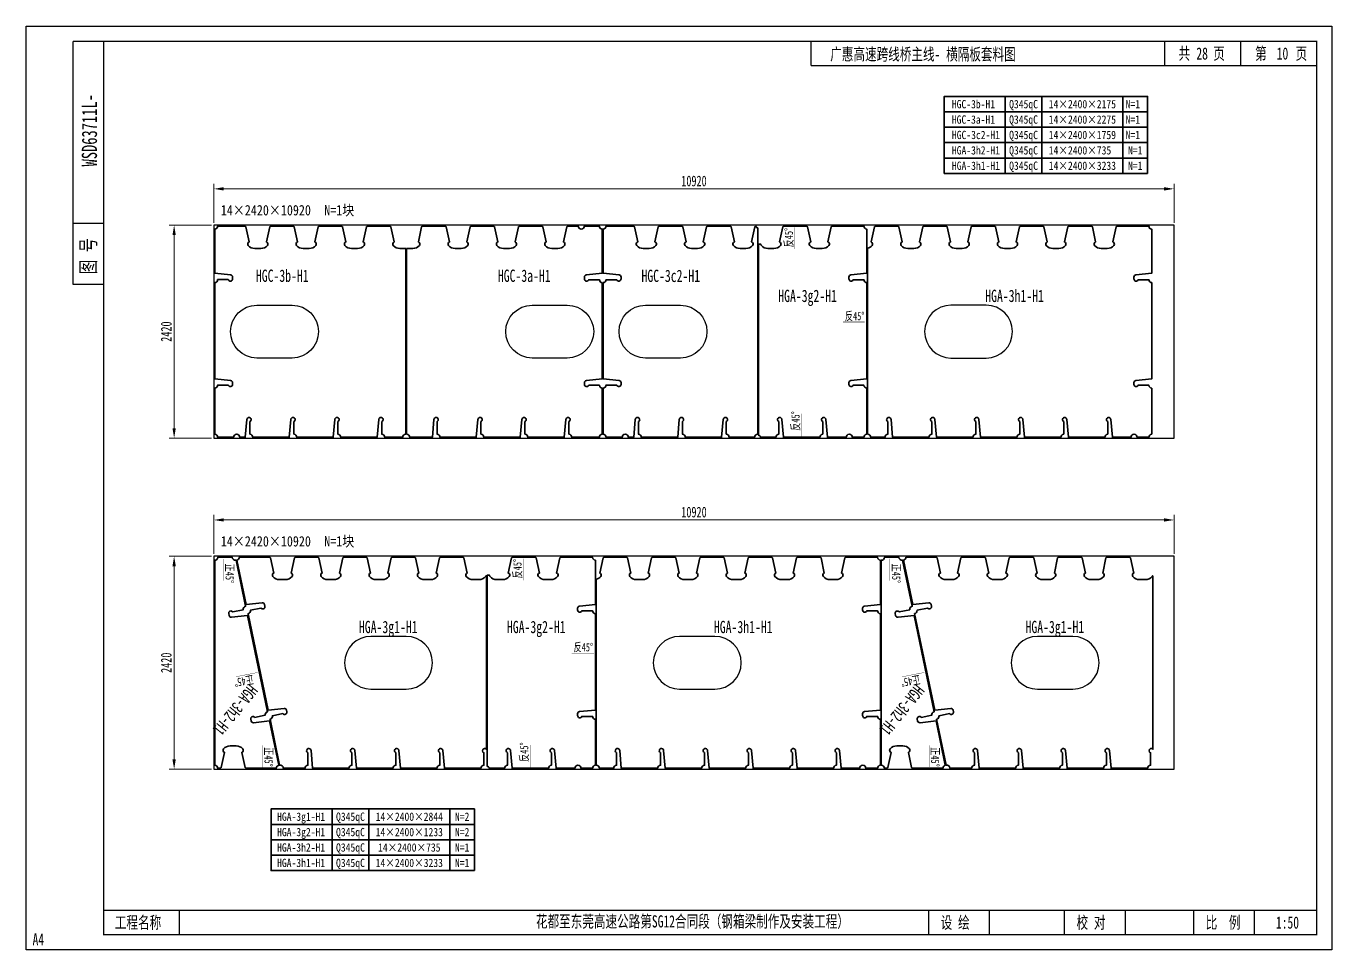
# Model space of a CAD drawing. Extents: x 1629247 to 2251351, y -601856 to -65897.
# Drawn here: x 1896618 to 1911468, y -325063 to -314563 of the extents above; entities that cross this region are included whole.
import ezdxf
from ezdxf.enums import TextEntityAlignment as Align

# ---------------------------------------------------------------- set-up
doc = ezdxf.new("R2010")
doc.units = 0
doc.header["$LTSCALE"] = 2
doc.header["$MEASUREMENT"] = 0
doc.header["$PDMODE"] = 35
doc.header["$PDSIZE"] = 50
doc.layers.get('0').update_dxf_attribs({"linetype": 'CONTINUOUS'})
doc.layers.get('Defpoints').update_dxf_attribs({"linetype": 'CONTINUOUS'})
doc.layers.add('1图框轮廓', color=7, linetype='CONTINUOUS', lineweight=35)
doc.layers.add('标注层', color=3, linetype='CONTINUOUS', lineweight=13)
doc.layers.add('A3', color=7, linetype='CONTINUOUS')
doc.layers.add('vp', color=7, linetype='CONTINUOUS')
doc.styles.add('仿宋', font='仿宋_GB2312_1.ttf', dxfattribs={"width": 0.7})
doc.dimstyles.new('标准标注样式-45', dxfattribs={"dimscale": 45, "dimtxt": 2.7, "dimasz": 2.5, "dimexe": 1.25, "dimexo": 0.625, "dimtad": 1, "dimdec": 0, "dimdsep": 46, "dimtxsty": '仿宋', "dimcen": 2.5, "dimclrd": 3, "dimclre": 3, "dimclrt": 4, "dimazin": 0, "dimtfac": 1, "dimtdec": 0, "dimtmove": 0, "dimatfit": 3, "dimfxl": 1.25, "dimlwd": 13, "dimlwe": 13, "dimarcsym": 0})

# ---------------------------------------------------------------- blocks, each defined once
blk = doc.blocks.new('tukuangA4-')
at = {"layer": 'A3'}
for p, q in [((537, 7565), (537, 10327)), ((882, 10327), (537, 10327)), ((12951, 10051), (12951, 10327)), ((13814, 10051), (13814, 10327)), ((882, 8256), (537, 8256)), ((882, 7565), (537, 7565)), ((1745, 173), (1745, 449)), ((10266, 173), (10266, 449)), ((10957, 173), (10957, 449)), ((11811, 173), (11811, 449)), ((12502, 173), (12502, 449)), ((13280, 173), (13280, 449)), ((13971, 173), (13971, 449))]:
    blk.add_line(p, q, dxfattribs=at)
blk.add_lwpolyline([(14850, 10500), (14850, 0), (0, 0), (0, 10500)], close=True, dxfattribs=at)
for points, const_width in [([(882, 10327), (14677, 10327), (14677, 173), (882, 173), (882, 10327)], 17.3), ([(8927, 10051), (8927, 10327)], 13.8), ([(8927, 10051), (14677, 10051)], 13.8), ([(882, 449), (14677, 449)], 13.8)]:
    blk.add_lwpolyline(points, dxfattribs=dict(at, const_width=const_width))
at = {"layer": 'A3', "color": 7, "linetype": 'Continuous', "style": '仿宋', "width": 0.7}
for s, p in [('共    页', (13106, 10120)), ('第     页', (13977, 10120)), ('工程名称', (1009, 242)), ('花都至东莞高速公路第SG12合同段（钢箱梁制作及安装工程）', (5798, 255)), ('设 绘', (10401, 242)), ('校 对', (11946, 242)), ('比  例', (13415, 242))]:
    blk.add_text(s, height=138.1, dxfattribs=at).set_placement(p)
blk.add_text('WSD63711L-', height=172.6, rotation=90, dxfattribs=at).set_placement((806, 9316), align=Align.CENTER)
blk.add_text('图 号', height=172.6, rotation=90, dxfattribs=at).set_placement((793, 7681))
blk.add_text('A4', height=138.1, dxfattribs=at).set_placement((139, 50), align=Align.CENTER)
blk = doc.blocks.new('*D104')
at = {"color": 3, "lineweight": 13, "ltscale": 3}
for p, q in [((1898753, -316798), (1898753, -316357)), ((1909673, -316798), (1909673, -316357))]:
    blk.add_line(p, q, dxfattribs=at)
at = {"color": 3, "linetype": 'ByBlock', "lineweight": 13, "ltscale": 3}
blk.add_line((1909560, -316413), (1898865, -316413), dxfattribs=at)
at = {"color": 3, "ltscale": 3}
for points in [[(1898865, -316394), (1898865, -316432), (1898753, -316413)], [(1909560, -316394), (1909560, -316432), (1909673, -316413)]]:
    blk.add_solid(points, dxfattribs=at)
at = {"layer": 'Defpoints', "color": 0, "ltscale": 3}
for p in [(1898753, -316413), (1898753, -316826), (1909673, -316826)]:
    blk.add_point(p, dxfattribs=at)
at = {"color": 4, "ltscale": 3, "insert": (1904213, -316324), "char_height": 121.5, "attachment_point": 5, "style": '仿宋'}
blk.add_mtext('10920', dxfattribs=at)
blk = doc.blocks.new('*D105')
at = {"color": 3, "lineweight": 13, "ltscale": 3}
for p, q in [((1898725, -316826), (1898245, -316826)), ((1898725, -319246), (1898245, -319246))]:
    blk.add_line(p, q, dxfattribs=at)
at = {"color": 3, "linetype": 'ByBlock', "lineweight": 13, "ltscale": 3}
blk.add_line((1898301, -316939), (1898301, -319134), dxfattribs=at)
at = {"color": 3, "ltscale": 3}
for points in [[(1898282, -316939), (1898320, -316939), (1898301, -316826)], [(1898282, -319134), (1898320, -319134), (1898301, -319246)]]:
    blk.add_solid(points, dxfattribs=at)
at = {"layer": 'Defpoints', "color": 0, "ltscale": 3}
for p in [(1898753, -316826), (1898301, -319246), (1898753, -319246)]:
    blk.add_point(p, dxfattribs=at)
at = {"color": 4, "ltscale": 3, "insert": (1898212, -318036), "char_height": 121.5, "attachment_point": 5, "rotation": 90, "style": '仿宋'}
blk.add_mtext('2420', dxfattribs=at)
blk = doc.blocks.new('*D106')
at = {"color": 3, "lineweight": 13, "ltscale": 3}
for p, q in [((1898753, -320562), (1898753, -320120)), ((1909673, -320562), (1909673, -320120))]:
    blk.add_line(p, q, dxfattribs=at)
at = {"color": 3, "linetype": 'ByBlock', "lineweight": 13, "ltscale": 3}
blk.add_line((1909560, -320177), (1898865, -320177), dxfattribs=at)
at = {"color": 3, "ltscale": 3}
for points in [[(1898865, -320158), (1898865, -320195), (1898753, -320177)], [(1909560, -320158), (1909560, -320195), (1909673, -320177)]]:
    blk.add_solid(points, dxfattribs=at)
at = {"layer": 'Defpoints', "color": 0, "ltscale": 3}
for p in [(1898753, -320177), (1898753, -320590), (1909673, -320590)]:
    blk.add_point(p, dxfattribs=at)
at = {"color": 4, "ltscale": 3, "insert": (1904213, -320088), "char_height": 121.5, "attachment_point": 5, "style": '仿宋'}
blk.add_mtext('10920', dxfattribs=at)
blk = doc.blocks.new('*D107')
at = {"color": 3, "lineweight": 13, "ltscale": 3}
for p, q in [((1898725, -320590), (1898245, -320590)), ((1898725, -323010), (1898245, -323010))]:
    blk.add_line(p, q, dxfattribs=at)
at = {"color": 3, "linetype": 'ByBlock', "lineweight": 13, "ltscale": 3}
blk.add_line((1898301, -320702), (1898301, -322897), dxfattribs=at)
at = {"color": 3, "ltscale": 3}
for points in [[(1898282, -320702), (1898320, -320702), (1898301, -320590)], [(1898282, -322897), (1898320, -322897), (1898301, -323010)]]:
    blk.add_solid(points, dxfattribs=at)
at = {"layer": 'Defpoints', "color": 0, "ltscale": 3}
for p in [(1898753, -320590), (1898301, -323010), (1898753, -323010)]:
    blk.add_point(p, dxfattribs=at)
at = {"color": 4, "ltscale": 3, "insert": (1898212, -321800), "char_height": 121.5, "attachment_point": 5, "rotation": 90, "style": '仿宋'}
blk.add_mtext('2420', dxfattribs=at)

msp = doc.modelspace()

# ---------------------------------------------------------------- linework, layer by layer
at = {"color": 8, "ltscale": 3}
for points in [[(1898752.6, -319246.1), (1909672.6, -319246.1), (1909672.6, -316826.1), (1898752.6, -316826.1)], [(1898752.6, -323009.8), (1909672.6, -323009.8), (1909672.6, -320589.8), (1898752.6, -320589.8)]]:
    msp.add_lwpolyline(points, close=True, dxfattribs=at)
at = {"layer": '1图框轮廓', "color": 30, "ltscale": 3}
for points in [[(1909371.2, -315537.7), (1907058.7, -315537.7), (1907058.7, -315362.7), (1909371.2, -315362.7)], [(1907753.2, -315537.7), (1907753.2, -315537.7), (1907753.2, -315362.7), (1907753.2, -315362.7)], [(1908169.2, -315537.7), (1908169.2, -315537.7), (1908169.2, -315362.7), (1908169.2, -315362.7)], [(1909091.2, -315537.7), (1909091.2, -315537.7), (1909091.2, -315362.7), (1909091.2, -315362.7)], [(1909371.2, -315712.7), (1907058.7, -315712.7), (1907058.7, -315537.7), (1909371.2, -315537.7)], [(1907753.2, -315712.7), (1907753.2, -315712.7), (1907753.2, -315537.7), (1907753.2, -315537.7)], [(1908169.2, -315712.7), (1908169.2, -315712.7), (1908169.2, -315537.7), (1908169.2, -315537.7)], [(1909091.2, -315712.7), (1909091.2, -315712.7), (1909091.2, -315537.7), (1909091.2, -315537.7)], [(1909371.2, -315887.7), (1907058.7, -315887.7), (1907058.7, -315712.7), (1909371.2, -315712.7)], [(1907753.2, -315887.7), (1907753.2, -315887.7), (1907753.2, -315712.7), (1907753.2, -315712.7)], [(1908169.2, -315887.7), (1908169.2, -315887.7), (1908169.2, -315712.7), (1908169.2, -315712.7)], [(1909091.2, -315887.7), (1909091.2, -315887.7), (1909091.2, -315712.7), (1909091.2, -315712.7)], [(1909371.2, -316062.7), (1907058.7, -316062.7), (1907058.7, -315887.7), (1909371.2, -315887.7)], [(1907753.2, -316062.7), (1907753.2, -316062.7), (1907753.2, -315887.7), (1907753.2, -315887.7)], [(1908169.2, -316062.7), (1908169.2, -316062.7), (1908169.2, -315887.7), (1908169.2, -315887.7)], [(1909091.2, -316062.7), (1909091.2, -316062.7), (1909091.2, -315887.7), (1909091.2, -315887.7)], [(1909371.2, -316237.7), (1907058.7, -316237.7), (1907058.7, -316062.7), (1909371.2, -316062.7)], [(1907753.2, -316237.7), (1907753.2, -316237.7), (1907753.2, -316062.7), (1907753.2, -316062.7)], [(1908169.2, -316237.7), (1908169.2, -316237.7), (1908169.2, -316062.7), (1908169.2, -316062.7)], [(1909091.2, -316237.7), (1909091.2, -316237.7), (1909091.2, -316062.7), (1909091.2, -316062.7)], [(1901716.4, -323637), (1899403.9, -323637), (1899403.9, -323462), (1901716.4, -323462)], [(1900098.4, -323637), (1900098.4, -323637), (1900098.4, -323462), (1900098.4, -323462)], [(1900514.4, -323637), (1900514.4, -323637), (1900514.4, -323462), (1900514.4, -323462)], [(1901436.4, -323637), (1901436.4, -323637), (1901436.4, -323462), (1901436.4, -323462)], [(1901716.4, -323812), (1899403.9, -323812), (1899403.9, -323637), (1901716.4, -323637)], [(1900098.4, -323812), (1900098.4, -323812), (1900098.4, -323637), (1900098.4, -323637)], [(1900514.4, -323812), (1900514.4, -323812), (1900514.4, -323637), (1900514.4, -323637)], [(1901436.4, -323812), (1901436.4, -323812), (1901436.4, -323637), (1901436.4, -323637)], [(1901716.4, -323987), (1899403.9, -323987), (1899403.9, -323812), (1901716.4, -323812)], [(1900098.4, -323987), (1900098.4, -323987), (1900098.4, -323812), (1900098.4, -323812)], [(1900514.4, -323987), (1900514.4, -323987), (1900514.4, -323812), (1900514.4, -323812)], [(1901436.4, -323987), (1901436.4, -323987), (1901436.4, -323812), (1901436.4, -323812)], [(1901716.4, -324162), (1899403.9, -324162), (1899403.9, -323987), (1901716.4, -323987)], [(1900098.4, -324162), (1900098.4, -324162), (1900098.4, -323987), (1900098.4, -323987)], [(1900514.4, -324162), (1900514.4, -324162), (1900514.4, -323987), (1900514.4, -323987)], [(1901436.4, -324162), (1901436.4, -324162), (1901436.4, -323987), (1901436.4, -323987)]]:
    msp.add_lwpolyline(points, close=True, dxfattribs=at)
at = {"layer": '1图框轮廓', "color": 1, "ltscale": 3}
for points in [[(1900935.3, -317091.1), (1900868.6, -317091.1, -0.2157414), (1900793.5, -317057.1, -0.5454936), (1900804.8, -317016.6), (1900767.3, -316843.9), (1900757.6, -316836.1), (1900497.6, -316836.1), (1900488, -316843.9), (1900450.4, -317016.6, -0.5454936), (1900461.8, -317057.1, -0.2157414), (1900386.6, -317091.1), (1900318.6, -317091.1, -0.2157414), (1900243.5, -317057.1, -0.5454936), (1900254.8, -317016.6), (1900217.3, -316843.9), (1900207.6, -316836.1), (1899947.6, -316836.1), (1899938, -316843.9), (1899900.4, -317016.6, -0.5454936), (1899911.8, -317057.1, -0.2157414), (1899836.6, -317091.1), (1899768.6, -317091.1, -0.2157414), (1899693.5, -317057.1, -0.5454936), (1899704.8, -317016.6), (1899667.3, -316843.9), (1899657.6, -316836.1), (1899397.6, -316836.1), (1899388, -316843.9), (1899350.4, -317016.6, -0.5454936), (1899361.8, -317057.1, -0.2157414), (1899286.6, -317091.1), (1899218.6, -317091.1, -0.2157414), (1899143.5, -317057.1, -0.5454936), (1899154.8, -317016.6), (1899117.3, -316843.9), (1899107.6, -316836.1), (1898795.6, -316836.1, -0.3975651), (1898762.6, -316871.1), (1898762.6, -317373.3), (1898943.1, -317391.3, -0.3855079), (1898965.6, -317416.1), (1898965.6, -317436.1, -0.8490905), (1898917, -317444.1), (1898795.6, -317444.1, -0.3975652), (1898762.6, -317479.1), (1898762.6, -318573.3), (1898943.1, -318591.3, -0.3855079), (1898965.6, -318616.1), (1898965.6, -318636.1, -0.8490905), (1898917, -318644.1), (1898795.6, -318644.1, -0.3975652), (1898762.6, -318679.1), (1898762.6, -319201.2, -0.3975651), (1898795.6, -319236.1), (1898977.6, -319236.1, -1), (1899047.6, -319236.1), (1899109.9, -319236.1), (1899127.7, -319033.9, -1.7452345), (1899162.9, -319058.9), (1899162.9, -319201.2, -0.3975651), (1899195.9, -319236.1), (1899609.9, -319236.1), (1899627.7, -319033.9, -1.7452345), (1899662.9, -319058.9), (1899662.9, -319201.2, -0.3975651), (1899695.9, -319236.1), (1900109.9, -319236.1), (1900127.7, -319033.9, -1.7452345), (1900162.9, -319058.9), (1900162.9, -319201.2, -0.3975651), (1900195.9, -319236.1), (1900609.9, -319236.1), (1900627.7, -319033.9, -1.7452345), (1900662.9, -319058.9), (1900662.9, -319201.2, -0.3975651), (1900695.9, -319236.1), (1900900.3, -319236.1, -0.4142136), (1900935.3, -319201.1)], [(1903170.6, -317479.1, -0.3811049), (1903137.6, -317446.1), (1903015.5, -317446.1, -0.8128361), (1902967.6, -317436.1), (1902967.6, -317416.1, -0.3855079), (1902990.1, -317391.3), (1903170.6, -317373.3), (1903170.6, -316871.1, -0.3975651), (1903137.6, -316836.1), (1902965.6, -316836.1, -1), (1902895.6, -316836.1), (1902775.6, -316836.1), (1902765.9, -316843.9), (1902728.4, -317016.6, -0.5454936), (1902739.7, -317057.1, -0.2157414), (1902664.6, -317091.1), (1902596.6, -317091.1, -0.2157414), (1902521.5, -317057.1, -0.5454936), (1902532.8, -317016.6), (1902495.2, -316843.9), (1902485.6, -316836.1), (1902225.6, -316836.1), (1902215.9, -316843.9), (1902178.4, -317016.6, -0.5454936), (1902189.7, -317057.1, -0.2157414), (1902114.6, -317091.1), (1902046.6, -317091.1, -0.2157414), (1901971.5, -317057.1, -0.5454936), (1901982.8, -317016.6), (1901945.2, -316843.9), (1901935.6, -316836.1), (1901675.6, -316836.1), (1901665.9, -316843.9), (1901628.4, -317016.6, -0.5454936), (1901639.7, -317057.1, -0.2157414), (1901564.6, -317091.1), (1901496.6, -317091.1, -0.2157414), (1901421.5, -317057.1, -0.5454936), (1901432.8, -317016.6), (1901395.2, -316843.9), (1901385.6, -316836.1), (1901125.6, -316836.1), (1901115.9, -316843.9), (1901078.4, -317016.6, -0.5454936), (1901089.7, -317057.1, -0.2157414), (1901014.6, -317091.1), (1900945.3, -317091.1), (1900945.3, -319201.1, -0.4142136), (1900980.3, -319236.1), (1901237.8, -319236.1), (1901255.7, -319033.9, -1.7452345), (1901290.8, -319058.9), (1901290.8, -319201.2, -0.3975651), (1901323.8, -319236.1), (1901737.8, -319236.1), (1901755.7, -319033.9, -1.7452345), (1901790.8, -319058.9), (1901790.8, -319201.2, -0.3975651), (1901823.8, -319236.1), (1902237.8, -319236.1), (1902255.7, -319033.9, -1.7452345), (1902290.8, -319058.9), (1902290.8, -319201.2, -0.3975651), (1902323.8, -319236.1), (1902737.8, -319236.1), (1902755.7, -319033.9, -1.7452345), (1902790.8, -319058.9), (1902790.8, -319201.2, -0.3975651), (1902823.8, -319236.1), (1903137.6, -319236.1, -0.3975651), (1903170.6, -319201.2), (1903170.6, -318679.1, -0.3811049), (1903137.6, -318646.1), (1903015.5, -318646.1, -0.8128361), (1902967.6, -318636.1), (1902967.6, -318616.1, -0.3855079), (1902990.1, -318591.3), (1903170.6, -318573.3)], [(1904937.4, -316856.1, -0.4142136), (1904917.4, -316836.1), (1904915.6, -316836.1), (1904905.9, -316843.9), (1904868.4, -317016.6, -0.5454936), (1904879.7, -317057.1, -0.2157414), (1904804.6, -317091.1), (1904736.6, -317091.1, -0.2157414), (1904661.5, -317057.1, -0.5454936), (1904672.8, -317016.6), (1904635.2, -316843.9), (1904625.6, -316836.1), (1904365.6, -316836.1), (1904355.9, -316843.9), (1904318.4, -317016.6, -0.5454936), (1904329.7, -317057.1, -0.2157414), (1904254.6, -317091.1), (1904186.6, -317091.1, -0.2157414), (1904111.5, -317057.1, -0.5454936), (1904122.8, -317016.6), (1904085.2, -316843.9), (1904075.6, -316836.1), (1903815.6, -316836.1), (1903805.9, -316843.9), (1903768.4, -317016.6, -0.5454936), (1903779.7, -317057.1, -0.2157414), (1903704.6, -317091.1), (1903636.6, -317091.1, -0.2157414), (1903561.5, -317057.1, -0.5454936), (1903572.8, -317016.6), (1903535.2, -316843.9), (1903525.6, -316836.1), (1903213.6, -316836.1, -0.3975651), (1903180.6, -316871.1), (1903180.6, -317373.3), (1903361.1, -317391.3, -0.3855079), (1903383.6, -317416.1), (1903383.6, -317436.1, -0.8128361), (1903335.7, -317446.1), (1903213.5, -317446.1, -0.3811049), (1903180.6, -317479.1), (1903180.6, -318573.3), (1903361.1, -318591.3, -0.3855079), (1903383.6, -318616.1), (1903383.6, -318636.1, -0.8490905), (1903334.9, -318644.1), (1903213.6, -318644.1, -0.3975652), (1903180.6, -318679.1), (1903180.6, -319201.2, -0.3975651), (1903213.6, -319236.1), (1903395.6, -319236.1, -1), (1903465.6, -319236.1), (1903527.8, -319236.1), (1903545.7, -319033.9, -1.7452345), (1903580.8, -319058.9), (1903580.8, -319201.2, -0.3975651), (1903613.8, -319236.1), (1904027.8, -319236.1), (1904045.7, -319033.9, -1.7452345), (1904080.8, -319058.9), (1904080.8, -319201.2, -0.3975651), (1904113.8, -319236.1), (1904527.8, -319236.1), (1904545.7, -319033.9, -1.7452345), (1904580.8, -319058.9), (1904580.8, -319201.2, -0.3975651), (1904613.8, -319236.1), (1904902.4, -319236.1, -0.4142136), (1904937.4, -319201.1)], [(1906178.2, -317479.1, -0.3811049), (1906145.3, -317446.1), (1906023.1, -317446.1, -0.8128361), (1905975.2, -317436.1), (1905975.2, -317416.1, -0.3855079), (1905997.8, -317391.3), (1906178.2, -317373.3), (1906178.2, -316871.1, -0.3975651), (1906145.2, -316836.1), (1905783.2, -316836.1), (1905773.6, -316843.9), (1905736, -317016.6, -0.5454936), (1905747.3, -317057.1, -0.2157414), (1905672.2, -317091.1), (1905604.2, -317091.1, -0.2157414), (1905529.1, -317057.1, -0.5454936), (1905540.4, -317016.6), (1905502.9, -316843.9), (1905493.2, -316836.1), (1905233.2, -316836.1), (1905223.6, -316843.9), (1905186, -317016.6, -0.5454936), (1905197.3, -317057.1, -0.2157414), (1905122.2, -317091.1), (1905054.2, -317091.1, -0.2157414), (1904979.1, -317057.1, -0.1835968), (1904972.8, -317040.5), (1904947.4, -317040.5), (1904947.4, -319214, -0.4142136), (1904969.6, -319236.1), (1905145, -319236.1, -0.3975651), (1905178, -319201.2), (1905178, -319058.9, -1.7452345), (1905213.1, -319033.9), (1905231, -319236.1), (1905645, -319236.1, -0.3975651), (1905678, -319201.2), (1905678, -319058.9, -1.7452345), (1905713.1, -319033.9), (1905731, -319236.1), (1905943.2, -319236.1, -1), (1906013.2, -319236.1), (1906145.2, -319236.1, -0.3975651), (1906178.2, -319201.2), (1906178.2, -318679.1, -0.3811049), (1906145.3, -318646.1), (1906023.1, -318646.1, -0.8128361), (1905975.2, -318636.1), (1905975.2, -318616.1, -0.3855079), (1905997.8, -318591.3), (1906178.2, -318573.3)], [(1909418.9, -317479.1, -0.3811049), (1909386, -317446.1), (1909263.9, -317446.1, -0.8128361), (1909215.9, -317436.1), (1909215.9, -317416.1, -0.3855079), (1909238.5, -317391.3), (1909418.9, -317373.3), (1909418.9, -316871.1, -0.3975651), (1909385.9, -316836.1), (1909023.9, -316836.1), (1909014.3, -316843.9), (1908976.7, -317016.6, -0.5454936), (1908988.1, -317057.1, -0.2157414), (1908912.9, -317091.1), (1908844.9, -317091.1, -0.2157414), (1908769.8, -317057.1, -0.5454936), (1908781.1, -317016.6), (1908743.6, -316843.9), (1908733.9, -316836.1), (1908473.9, -316836.1), (1908464.3, -316843.9), (1908426.7, -317016.6, -0.5454936), (1908438.1, -317057.1, -0.2157414), (1908362.9, -317091.1), (1908294.9, -317091.1, -0.2157414), (1908219.8, -317057.1, -0.5454936), (1908231.1, -317016.6), (1908193.6, -316843.9), (1908183.9, -316836.1), (1907923.9, -316836.1), (1907914.3, -316843.9), (1907876.7, -317016.6, -0.5454936), (1907888.1, -317057.1, -0.2157414), (1907812.9, -317091.1), (1907744.9, -317091.1, -0.2157414), (1907669.8, -317057.1, -0.5454936), (1907681.1, -317016.6), (1907643.6, -316843.9), (1907633.9, -316836.1), (1907373.9, -316836.1), (1907364.3, -316843.9), (1907326.7, -317016.6, -0.5454936), (1907338.1, -317057.1, -0.2157414), (1907262.9, -317091.1), (1907194.9, -317091.1, -0.2157414), (1907119.8, -317057.1, -0.5454936), (1907131.1, -317016.6), (1907093.6, -316843.9), (1907083.9, -316836.1), (1906823.9, -316836.1), (1906814.3, -316843.9), (1906776.7, -317016.6, -0.5454936), (1906788.1, -317057.1, -0.2157414), (1906712.9, -317091.1), (1906644.9, -317091.1, -0.2157414), (1906569.8, -317057.1, -0.5454936), (1906581.1, -317016.6), (1906543.6, -316843.9), (1906533.9, -316836.1), (1906273.9, -316836.1), (1906264.3, -316843.9), (1906226.7, -317016.6, -0.5454936), (1906238.1, -317057.1, -0.1496597), (1906188.2, -317087.9), (1906188.2, -319201.1, -0.4142136), (1906223.2, -319236.1), (1906385.7, -319236.1, -0.3975651), (1906418.7, -319201.2), (1906418.7, -319058.9, -1.7452345), (1906453.8, -319033.9), (1906471.7, -319236.1), (1906885.7, -319236.1, -0.3975651), (1906918.7, -319201.2), (1906918.7, -319058.9, -1.7452345), (1906953.8, -319033.9), (1906971.7, -319236.1), (1907385.7, -319236.1, -0.3975651), (1907418.7, -319201.2), (1907418.7, -319058.9, -1.7452345), (1907453.8, -319033.9), (1907471.7, -319236.1), (1907885.7, -319236.1, -0.3975651), (1907918.7, -319201.2), (1907918.7, -319058.9, -1.7452345), (1907953.8, -319033.9), (1907971.7, -319236.1), (1908385.7, -319236.1, -0.3975651), (1908418.7, -319201.2), (1908418.7, -319058.9, -1.7452345), (1908453.8, -319033.9), (1908471.7, -319236.1), (1908885.7, -319236.1, -0.3975651), (1908918.7, -319201.2), (1908918.7, -319058.9, -1.7452345), (1908953.8, -319033.9), (1908971.7, -319236.1), (1909183.9, -319236.1, -1), (1909253.9, -319236.1), (1909385.9, -319236.1, -0.3975651), (1909418.9, -319201.2), (1909418.9, -318679.1, -0.3811049), (1909386, -318646.1), (1909263.9, -318646.1, -0.8128361), (1909215.9, -318636.1), (1909215.9, -318616.1, -0.3855079), (1909238.5, -318591.3), (1909418.9, -318573.3)], [(1898762.6, -322964.8, -0.4142136), (1898797.6, -322999.8), (1898827.6, -322999.8), (1898837.2, -322992), (1898874.8, -322819.3, -0.5454936), (1898863.5, -322778.8, -0.2157414), (1898938.6, -322744.8), (1899006.6, -322744.8, -0.2157414), (1899081.7, -322778.8, -0.5454936), (1899070.4, -322819.3), (1899107.9, -322992), (1899117.6, -322999.8), (1899462.6, -322999.8, -0.3552568), (1899490.4, -322965.5), (1899385.4, -322461.5), (1899203.1, -322480.9, -0.3855079), (1899176, -322461.2), (1899171.9, -322441.6, -0.8128361), (1899216.8, -322422), (1899336.3, -322397.1, -0.3975652), (1899363.8, -322357.7), (1899135.4, -321261.5), (1898953.1, -321280.9, -0.3855079), (1898926, -321261.2), (1898921.9, -321241.6, -0.8128361), (1898966.8, -321222), (1899086.3, -321197.1, -0.3975652), (1899113.8, -321157.7), (1899004.7, -320634.1, -0.4757351), (1898962.6, -320599.8), (1898797.6, -320599.8, -0.4142136), (1898762.6, -320634.8)], [(1901851.8, -320812.5), (1901846.8, -320812.5, -0.0971905), (1901841.9, -320820.8, -0.2157414), (1901766.8, -320854.8), (1901698.8, -320854.8, -0.2157414), (1901623.7, -320820.8, -0.5454936), (1901635, -320780.3), (1901597.4, -320607.6), (1901587.8, -320599.8), (1901327.8, -320599.8), (1901318.2, -320607.6), (1901280.6, -320780.3, -0.5454936), (1901291.9, -320820.8, -0.2157414), (1901216.8, -320854.8), (1901148.8, -320854.8, -0.2157414), (1901073.7, -320820.8, -0.5454936), (1901085, -320780.3), (1901047.4, -320607.6), (1901037.8, -320599.8), (1900777.8, -320599.8), (1900768.2, -320607.6), (1900730.6, -320780.3, -0.5454936), (1900741.9, -320820.8, -0.2157414), (1900666.8, -320854.8), (1900598.8, -320854.8, -0.2157414), (1900523.7, -320820.8, -0.5454936), (1900535, -320780.3), (1900497.4, -320607.6), (1900487.8, -320599.8), (1900227.8, -320599.8), (1900218.2, -320607.6), (1900180.6, -320780.3, -0.5454936), (1900191.9, -320820.8, -0.2157414), (1900116.8, -320854.8), (1900048.8, -320854.8, -0.2157414), (1899973.7, -320820.8, -0.5454936), (1899985, -320780.3), (1899947.4, -320607.6), (1899937.8, -320599.8), (1899677.8, -320599.8), (1899668.2, -320607.6), (1899630.6, -320780.3, -0.5454936), (1899641.9, -320820.8, -0.2157414), (1899566.8, -320854.8), (1899498.8, -320854.8, -0.2157414), (1899423.7, -320820.8, -0.5454936), (1899435, -320780.3), (1899397.4, -320607.6), (1899387.8, -320599.8), (1899042.8, -320599.8, -0.3552568), (1899014.9, -320634.1), (1899120, -321138.1), (1899302.3, -321118.6, -0.3855079), (1899329.4, -321138.4), (1899333.5, -321158, -0.8128361), (1899288.6, -321177.5), (1899169, -321202.5, -0.3975652), (1899141.6, -321241.9), (1899370, -322338.1), (1899552.3, -322318.6, -0.3855079), (1899579.4, -322338.4), (1899583.5, -322358, -0.8128361), (1899538.6, -322377.5), (1899419, -322402.5, -0.3975652), (1899391.6, -322441.9), (1899500.7, -322965.5, -0.4757351), (1899542.8, -322999.8), (1899789.6, -322999.8, -0.3975651), (1899822.6, -322964.9), (1899822.6, -322822.6, -1.7452345), (1899857.7, -322797.6), (1899875.6, -322999.8), (1900289.6, -322999.8, -0.3975651), (1900322.6, -322964.9), (1900322.6, -322822.6, -1.7452345), (1900357.7, -322797.6), (1900375.6, -322999.8), (1900789.6, -322999.8, -0.3975651), (1900822.6, -322964.9), (1900822.6, -322822.6, -1.7452345), (1900857.7, -322797.6), (1900875.6, -322999.8), (1901289.6, -322999.8, -0.3975651), (1901322.6, -322964.9), (1901322.6, -322822.6, -1.7452345), (1901357.7, -322797.6), (1901375.6, -322999.8), (1901789.6, -322999.8, -0.4142136), (1901824.6, -322964.8), (1901824.6, -322823.4, -1.3057649), (1901851.8, -322783.6)], [(1903092.6, -321242.7, -0.3811049), (1903059.6, -321209.8), (1902937.5, -321209.8, -0.8128361), (1902889.6, -321199.8), (1902889.6, -321179.8, -0.3855079), (1902912.1, -321154.9), (1903092.6, -321137), (1903092.6, -320634.7, -0.3975651), (1903059.6, -320599.8), (1902697.6, -320599.8), (1902687.9, -320607.6), (1902650.4, -320780.3, -0.5454936), (1902661.7, -320820.8, -0.2157414), (1902586.6, -320854.8), (1902518.6, -320854.8, -0.2157414), (1902443.5, -320820.8, -0.5454936), (1902454.8, -320780.3), (1902417.2, -320607.6), (1902407.6, -320599.8), (1902147.6, -320599.8), (1902137.9, -320607.6), (1902100.4, -320780.3, -0.5454936), (1902111.7, -320820.8, -0.2157414), (1902036.6, -320854.8), (1901968.6, -320854.8, -0.2157414), (1901893.5, -320820.8, -0.1835968), (1901887.2, -320804.2), (1901861.8, -320804.2), (1901861.8, -322977.7, -0.4142136), (1901883.9, -322999.8), (1902059.3, -322999.8, -0.3975651), (1902092.3, -322964.9), (1902092.3, -322822.6, -1.7452345), (1902127.5, -322797.6), (1902145.3, -322999.8), (1902559.3, -322999.8, -0.3975651), (1902592.3, -322964.9), (1902592.3, -322822.6, -1.7452345), (1902627.5, -322797.6), (1902645.3, -322999.8), (1902857.6, -322999.8, -1), (1902927.6, -322999.8), (1903059.6, -322999.8, -0.3975651), (1903092.6, -322964.9), (1903092.6, -322442.7, -0.3811049), (1903059.6, -322409.8), (1902937.5, -322409.8, -0.8128361), (1902889.6, -322399.8), (1902889.6, -322379.8, -0.3855079), (1902912.1, -322354.9), (1903092.6, -322337)], [(1906333.3, -321242.7, -0.3811049), (1906300.4, -321209.8), (1906178.2, -321209.8, -0.8128361), (1906130.3, -321199.8), (1906130.3, -321179.8, -0.3855079), (1906152.8, -321154.9), (1906333.3, -321137), (1906333.3, -320634.7, -0.3975651), (1906300.3, -320599.8), (1905938.3, -320599.8), (1905928.7, -320607.6), (1905891.1, -320780.3, -0.5454936), (1905902.4, -320820.8, -0.2157414), (1905827.3, -320854.8), (1905759.3, -320854.8, -0.2157414), (1905684.2, -320820.8, -0.5454936), (1905695.5, -320780.3), (1905657.9, -320607.6), (1905648.3, -320599.8), (1905388.3, -320599.8), (1905378.7, -320607.6), (1905341.1, -320780.3, -0.5454936), (1905352.4, -320820.8, -0.2157414), (1905277.3, -320854.8), (1905209.3, -320854.8, -0.2157414), (1905134.2, -320820.8, -0.5454936), (1905145.5, -320780.3), (1905107.9, -320607.6), (1905098.3, -320599.8), (1904838.3, -320599.8), (1904828.7, -320607.6), (1904791.1, -320780.3, -0.5454936), (1904802.4, -320820.8, -0.2157414), (1904727.3, -320854.8), (1904659.3, -320854.8, -0.2157414), (1904584.2, -320820.8, -0.5454936), (1904595.5, -320780.3), (1904557.9, -320607.6), (1904548.3, -320599.8), (1904288.3, -320599.8), (1904278.7, -320607.6), (1904241.1, -320780.3, -0.5454936), (1904252.4, -320820.8, -0.2157414), (1904177.3, -320854.8), (1904109.3, -320854.8, -0.2157414), (1904034.2, -320820.8, -0.5454936), (1904045.5, -320780.3), (1904007.9, -320607.6), (1903998.3, -320599.8), (1903738.3, -320599.8), (1903728.7, -320607.6), (1903691.1, -320780.3, -0.5454936), (1903702.4, -320820.8, -0.2157414), (1903627.3, -320854.8), (1903559.3, -320854.8, -0.2157414), (1903484.2, -320820.8, -0.5454936), (1903495.5, -320780.3), (1903457.9, -320607.6), (1903448.3, -320599.8), (1903188.3, -320599.8), (1903178.7, -320607.6), (1903141.1, -320780.3, -0.5454936), (1903152.4, -320820.8, -0.1496597), (1903102.6, -320851.5), (1903102.6, -322964.8, -0.4142136), (1903137.6, -322999.8), (1903300.1, -322999.8, -0.3975651), (1903333.1, -322964.9), (1903333.1, -322822.6, -1.7452345), (1903368.2, -322797.6), (1903386.1, -322999.8), (1903800.1, -322999.8, -0.3975651), (1903833.1, -322964.9), (1903833.1, -322822.6, -1.7452345), (1903868.2, -322797.6), (1903886.1, -322999.8), (1904300.1, -322999.8, -0.3975651), (1904333.1, -322964.9), (1904333.1, -322822.6, -1.7452345), (1904368.2, -322797.6), (1904386.1, -322999.8), (1904800.1, -322999.8, -0.3975651), (1904833.1, -322964.9), (1904833.1, -322822.6, -1.7452345), (1904868.2, -322797.6), (1904886.1, -322999.8), (1905300.1, -322999.8, -0.3975651), (1905333.1, -322964.9), (1905333.1, -322822.6, -1.7452345), (1905368.2, -322797.6), (1905386.1, -322999.8), (1905800.1, -322999.8, -0.3975651), (1905833.1, -322964.9), (1905833.1, -322822.6, -1.7452345), (1905868.2, -322797.6), (1905886.1, -322999.8), (1906098.3, -322999.8, -1), (1906168.3, -322999.8), (1906300.3, -322999.8, -0.3975651), (1906333.3, -322964.9), (1906333.3, -322442.7, -0.3811049), (1906300.4, -322409.8), (1906178.2, -322409.8, -0.8128361), (1906130.3, -322399.8), (1906130.3, -322379.8, -0.3855079), (1906152.8, -322354.9), (1906333.3, -322337)], [(1906343.3, -322964.7, -0.4142136), (1906378.3, -322999.7), (1906408.2, -322999.7), (1906417.9, -322992), (1906455.4, -322819.2, -0.5454936), (1906444.1, -322778.7, -0.2157414), (1906519.3, -322744.7), (1906587.2, -322744.7, -0.2157414), (1906662.4, -322778.7, -0.5454936), (1906651.1, -322819.2), (1906688.6, -322992), (1906698.2, -322999.7), (1907043.2, -322999.7, -0.3552568), (1907071.1, -322965.5), (1906966.1, -322461.4), (1906783.8, -322480.9, -0.3855079), (1906756.6, -322461.1), (1906752.6, -322441.6, -0.8128361), (1906797.4, -322422), (1906917, -322397.1, -0.3975652), (1906944.5, -322357.6), (1906716.1, -321261.4), (1906533.8, -321280.9, -0.3855079), (1906506.6, -321261.1), (1906502.6, -321241.6, -0.8128361), (1906547.4, -321222), (1906667, -321197.1, -0.3975652), (1906694.5, -321157.6), (1906585.4, -320634, -0.4757351), (1906543.2, -320599.7), (1906378.3, -320599.7, -0.4142136), (1906343.3, -320634.7)], [(1909432.5, -320812.4), (1909427.5, -320812.4, -0.0971905), (1909422.6, -320820.7, -0.2157414), (1909347.5, -320854.7), (1909279.5, -320854.7, -0.2157414), (1909204.3, -320820.7, -0.5454936), (1909215.7, -320780.3), (1909178.1, -320607.5), (1909168.5, -320599.7), (1908908.5, -320599.7), (1908898.8, -320607.5), (1908861.3, -320780.3, -0.5454936), (1908872.6, -320820.7, -0.2157414), (1908797.5, -320854.7), (1908729.5, -320854.7, -0.2157414), (1908654.3, -320820.7, -0.5454936), (1908665.7, -320780.3), (1908628.1, -320607.5), (1908618.5, -320599.7), (1908358.5, -320599.7), (1908348.8, -320607.5), (1908311.3, -320780.3, -0.5454936), (1908322.6, -320820.7, -0.2157414), (1908247.5, -320854.7), (1908179.5, -320854.7, -0.2157414), (1908104.3, -320820.7, -0.5454936), (1908115.7, -320780.3), (1908078.1, -320607.5), (1908068.5, -320599.7), (1907808.5, -320599.7), (1907798.8, -320607.5), (1907761.3, -320780.3, -0.5454936), (1907772.6, -320820.7, -0.2157414), (1907697.5, -320854.7), (1907629.5, -320854.7, -0.2157414), (1907554.3, -320820.7, -0.5454936), (1907565.7, -320780.3), (1907528.1, -320607.5), (1907518.5, -320599.7), (1907258.5, -320599.7), (1907248.8, -320607.5), (1907211.3, -320780.3, -0.5454936), (1907222.6, -320820.7, -0.2157414), (1907147.5, -320854.7), (1907079.5, -320854.7, -0.2157414), (1907004.3, -320820.7, -0.5454936), (1907015.7, -320780.3), (1906978.1, -320607.5), (1906968.5, -320599.7), (1906623.5, -320599.7, -0.3552568), (1906595.6, -320634), (1906700.6, -321138.1), (1906882.9, -321118.6, -0.3855079), (1906910.1, -321138.3), (1906914.2, -321157.9, -0.8128361), (1906869.3, -321177.5), (1906749.7, -321202.4, -0.3975652), (1906722.2, -321241.8), (1906950.6, -322338.1), (1907132.9, -322318.6, -0.3855079), (1907160.1, -322338.3), (1907164.2, -322357.9, -0.8128361), (1907119.3, -322377.5), (1906999.7, -322402.4, -0.3975652), (1906972.2, -322441.8), (1907081.3, -322965.5, -0.4757351), (1907123.5, -322999.7), (1907370.2, -322999.7, -0.3975651), (1907403.2, -322964.8), (1907403.2, -322822.5, -1.7452345), (1907438.4, -322797.5), (1907456.2, -322999.7), (1907870.2, -322999.7, -0.3975651), (1907903.2, -322964.8), (1907903.2, -322822.5, -1.7452345), (1907938.4, -322797.5), (1907956.2, -322999.7), (1908370.2, -322999.7, -0.3975651), (1908403.2, -322964.8), (1908403.2, -322822.5, -1.7452345), (1908438.4, -322797.5), (1908456.2, -322999.7), (1908870.2, -322999.7, -0.3975651), (1908903.2, -322964.8), (1908903.2, -322822.5, -1.7452345), (1908938.4, -322797.5), (1908956.2, -322999.7), (1909370.2, -322999.7, -0.4142136), (1909405.2, -322964.7), (1909405.2, -322823.3, -1.3057649), (1909432.5, -322783.5)]]:
    msp.add_lwpolyline(points, format="xyb", close=True, dxfattribs=at)
at = {"layer": 'vp', "color": 2}
for points in [[(1899242.7, -318336.1, -1), (1899242.7, -317736.1), (1899642.7, -317736.1, -1), (1899642.7, -318336.1)], [(1902372.6, -318336.1, -1), (1902372.6, -317736.1), (1902772.6, -317736.1, -1), (1902772.6, -318336.1)], [(1903660.6, -318336.1, -1), (1903660.6, -317736.1), (1904060.6, -317736.1, -1), (1904060.6, -318336.1)], [(1907135.9, -317736.1, 1), (1907135.9, -318336.1), (1907535.9, -318336.1, 1), (1907535.9, -317736.1)], [(1900539.8, -321499.8, 1), (1900539.8, -322099.8), (1900939.8, -322099.8, 1), (1900939.8, -321499.8)], [(1904050.3, -321499.8, 1), (1904050.3, -322099.8), (1904450.3, -322099.8, 1), (1904450.3, -321499.8)], [(1908120.5, -321499.7, 1), (1908120.5, -322099.7), (1908520.5, -322099.7, 1), (1908520.5, -321499.7)]]:
    msp.add_lwpolyline(points, format="xyb", close=True, dxfattribs=at)
at = {"layer": '标注层', "color": 42}
for points in [[(1905357.9, -316841, 0, 19.4, 0), (1905357.9, -316899.2, 3.89, 3.89, 0), (1905357.9, -317098.3, 3.89, 3.89, 0)], [(1906166.2, -317926.5, 0, 19.4, 0), (1906108, -317926.5, 3.89, 3.89, 0), (1905908.9, -317926.5, 3.89, 3.89, 0)], [(1905439.7, -319226.5, 0, 19.4, 0), (1905439.7, -319168.3, 3.89, 3.89, 0), (1905439.7, -318969.2, 3.89, 3.89, 0)], [(1898860.9, -320609.4, 0, 19.4, 0), (1898860.9, -320667.6, 3.89, 3.89, 0), (1898860.9, -320866.7, 3.89, 3.89, 0)], [(1902272.2, -320604.7, 0, 19.4, 0), (1902272.2, -320662.8, 3.89, 3.89, 0), (1902272.2, -320861.9, 3.89, 3.89, 0)], [(1906441.6, -320609.4, 0, 19.4, 0), (1906441.6, -320667.6, 3.89, 3.89, 0), (1906441.6, -320866.6, 3.89, 3.89, 0)], [(1903080.6, -321690.2, 0, 19.4, 0), (1903022.4, -321690.2, 3.89, 3.89, 0), (1902823.3, -321690.2, 3.89, 3.89, 0)], [(1899255.7, -321909.4, 0, 19.4, 0), (1899198.6, -321920.6, 3.89, 3.89, 0), (1899003.2, -321959, 3.89, 3.89, 0)], [(1906836.3, -321909.4, 0, 19.4, 0), (1906779.2, -321920.6, 3.89, 3.89, 0), (1906583.9, -321958.9, 3.89, 3.89, 0)], [(1899308.9, -322996.8, 0, 19.4, 0), (1899308.9, -322938.6, 3.89, 3.89, 0), (1899308.9, -322739.6, 3.89, 3.89, 0)], [(1902354, -322990.1, 0, 19.4, 0), (1902354, -322932, 3.89, 3.89, 0), (1902354, -322732.9, 3.89, 3.89, 0)], [(1906889.6, -322996.8, 0, 19.4, 0), (1906889.6, -322938.6, 3.89, 3.89, 0), (1906889.6, -322739.5, 3.89, 3.89, 0)]]:
    msp.add_lwpolyline(points, format="xyseb", dxfattribs=at)

# ---------------------------------------------------------------- block references
at = {"color": 8}
msp.add_blockref('tukuangA4-', (1896617.7, -325063.4), dxfattribs=at)

# ---------------------------------------------------------------- texts
at = {"color": 7, "style": '仿宋', "width": 0.85}
for s, p in [('HGC-3b-H1', (1907391.5, -315450.2)), ('Q345qC', (1907961.2, -315450.2)), ('14×2400×2175', (1908630.2, -315450.2)), ('N=1 ', (1909231.2, -315450.2)), ('HGC-3a-H1', (1907391.5, -315625.2)), ('Q345qC', (1907961.2, -315625.2)), ('14×2400×2275', (1908630.2, -315625.2)), ('N=1 ', (1909231.2, -315625.2)), ('HGC-3c2-H1', (1907419.7, -315800.2)), ('Q345qC', (1907961.2, -315800.2)), ('14×2400×1759', (1908630.2, -315800.2)), ('N=1 ', (1909231.2, -315800.2)), ('HGA-3h2-H1', (1907419.7, -315975.2)), ('Q345qC', (1907961.2, -315975.2)), ('14×2400×735', (1908603.1, -315975.2)), ('N=1', (1909231.2, -315975.2)), ('HGA-3h1-H1', (1907419.7, -316150.2)), ('Q345qC', (1907961.2, -316150.2)), ('14×2400×3233', (1908630.2, -316150.2)), ('N=1', (1909231.2, -316150.2)), ('HGA-3g1-H1', (1899745.2, -323549.5)), ('Q345qC', (1900306.4, -323549.5)), ('14×2400×2844', (1900975.4, -323549.5)), ('N=2', (1901576.4, -323549.5)), ('HGA-3g2-H1', (1899745.2, -323724.5)), ('Q345qC', (1900306.4, -323724.5)), ('14×2400×1233', (1900975.4, -323724.5)), ('N=2', (1901576.4, -323724.5)), ('HGA-3h2-H1', (1899745.2, -323899.5)), ('Q345qC', (1900306.4, -323899.5)), ('14×2400×735', (1900975.4, -323899.5)), ('N=1', (1901576.4, -323899.5)), ('HGA-3h1-H1', (1899745.2, -324074.5)), ('Q345qC', (1900306.4, -324074.5)), ('14×2400×3233', (1900975.4, -324074.5)), ('N=1', (1901576.4, -324074.5))]:
    msp.add_text(s, height=94.5, dxfattribs=at).set_placement(p, align=Align.MIDDLE_CENTER)
for s, height, p in [('14×2420×10920', 118.125, (1898832.1, -316714.5)), ('N=1块', 118.12, (1900008.1, -316714.5)), ('14×2420×10920', 118.125, (1898832.1, -320478.2)), ('N=1块', 118.12, (1900008.1, -320478.2))]:
    msp.add_text(s, height=height, dxfattribs=at).set_placement(p)
at = {"layer": 'A3', "color": 6, "linetype": 'Continuous', "style": '仿宋', "width": 0.7}
msp.add_text('广惠高速跨线桥主线- 横隔板套料图', height=138.095, dxfattribs=at).set_placement((1905762.6, -314951.5))
at = {"layer": 'A3', "color": 1, "linetype": 'Continuous', "style": '仿宋', "width": 0.7}
for s, p in [('28', (1909926.5, -314943.8)), ('10', (1910840, -314943.8))]:
    msp.add_text(s, height=138.1, dxfattribs=at).set_placement(p)
at = {"layer": 'A3', "color": 6, "linetype": 'Continuous', "style": '仿宋', "width": 0.7}
for s, p in [('HGC-3b-H1', (1899531.1, -317470.6)), ('HGC-3a-H1', (1902282.9, -317470.6)), ('HGC-3c2-H1', (1903949.1, -317471.8)), ('HGA-3g2-H1', (1905505.2, -317699.2)), ('HGA-3h1-H1', (1907859.1, -317699.2)), ('HGA-3g1-H1', (1900736.4, -321462.9)), ('HGA-3g2-H1', (1902419.6, -321462.9)), ('HGA-3h1-H1', (1904773.5, -321462.9)), ('HGA-3g1-H1', (1908317, -321462.8))]:
    msp.add_text(s, height=140, dxfattribs=at).set_placement(p, align=Align.CENTER)
for p in [(1898944, -322292.9), (1906524.6, -322292.8)]:
    msp.add_text('HGA-3h2-H1', height=140, rotation=231.02546, dxfattribs=at).set_placement(p, align=Align.CENTER)
at = {"layer": 'A3', "color": 7, "linetype": 'Continuous', "style": '仿宋', "width": 0.7}
msp.add_text('1:50', height=138.1, dxfattribs=at).set_placement((1910831.1, -324821.9))
at = {"layer": '标注层', "color": 42, "style": '仿宋', "width": 0.7}
for s, rotation, p in [('反45%%D', 90, (1905338.2, -317078.1)), ('反45%%D', 90, (1905414.7, -319163.2)), ('正45%%D', 270, (1898885.9, -320672.7)), ('反45%%D', 90, (1902252.6, -320841.7)), ('正45%%D', 270, (1906466.6, -320672.6)), ('正45%%D', 191.10664, (1899196.1, -321941.1)), ('正45%%D', 191.10664, (1906776.8, -321941.1)), ('正45%%D', 270, (1899328.6, -322759.7)), ('反45%%D', 90, (1902329, -322926.9)), ('正45%%D', 270, (1906909.2, -322759.7))]:
    msp.add_text(s, height=94.5, rotation=rotation, dxfattribs=at).set_placement(p)
for p in [(1905929.1, -317906.9), (1902843.5, -321670.5)]:
    msp.add_text('反45%%D', height=94.5, dxfattribs=at).set_placement(p)

# ---------------------------------------------------------------- dimensions: what is measured, and where the dimension line sits
at = {"color": 8, "ltscale": 3}
for base, p1, p2, picture, middle in [((1898752.6, -316412.9), (1909672.6, -316826.1), (1898752.6, -316826.1), '*D104', (1904212.6, -316324)), ((1898752.6, -320176.5), (1909672.6, -320589.8), (1898752.6, -320589.8), '*D106', (1904212.6, -320087.7))]:
    dim = msp.add_linear_dim(base=base, p1=p1, p2=p2, dimstyle='标准标注样式-45', dxfattribs=at)
    dim.commit()
    dim.dimension.update_dxf_attribs({"geometry": picture, "text_midpoint": middle})
for base, p1, p2, picture, middle in [((1898301.2, -319246.1), (1898752.6, -316826.1), (1898752.6, -319246.1), '*D105', (1898212.3, -318036.1)), ((1898301.2, -323009.8), (1898752.6, -320589.8), (1898752.6, -323009.8), '*D107', (1898212.3, -321799.8))]:
    dim = msp.add_linear_dim(base=base, p1=p1, p2=p2, angle=90, dimstyle='标准标注样式-45', dxfattribs=at)
    dim.commit()
    dim.dimension.update_dxf_attribs({"geometry": picture, "text_midpoint": middle})

doc.saveas('drawing.dxf')
